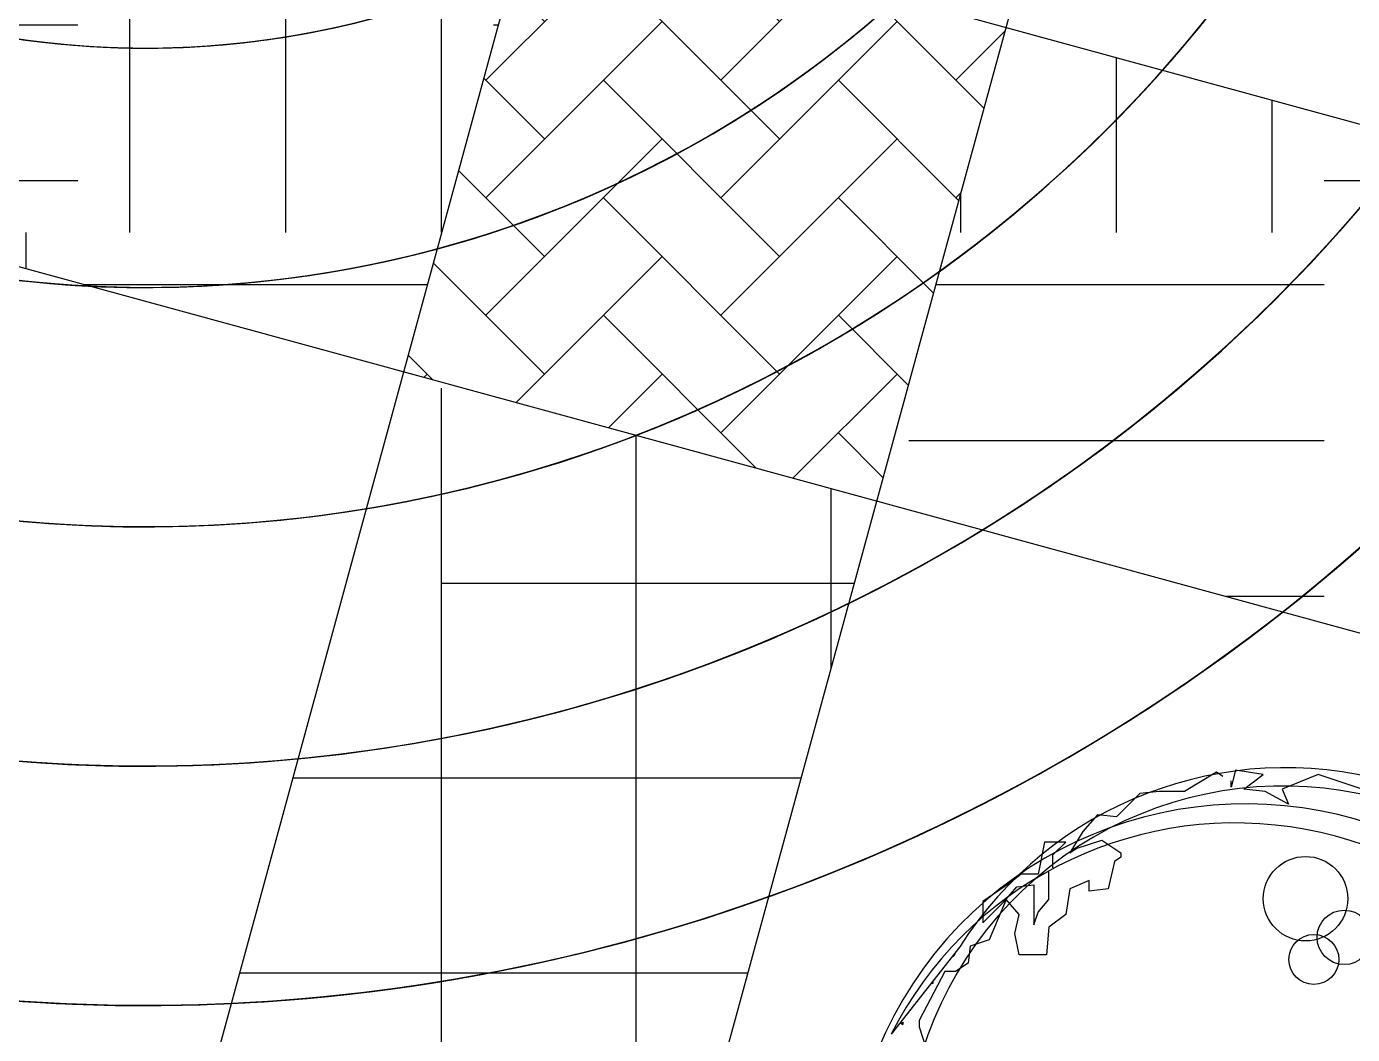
# Model space of a CAD drawing. Extents: x 652 to 897, y 187 to 370.
# Drawn here: x 850.556 to 852.178, y 229.06 to 230.292 of the extents above; entities that cross this region are included whole.
import ezdxf

# ---------------------------------------------------------------- set-up
doc = ezdxf.new("R2010")
doc.units = 0
doc.layers.get('0').update_dxf_attribs({"linetype": 'CONTINUOUS'})
doc.layers.add('40', color=3, linetype='CONTINUOUS')
doc.layers.add('ROAD', color=1, linetype='CONTINUOUS')

# ---------------------------------------------------------------- blocks, each defined once
blk = doc.blocks.new('PLANT90')
for radius, start, end in [(5000, 98.1984, 120.329), (5000, 53.1984, 75.329), (4350, 98.1984, 120.329), (4350, 53.1984, 75.329), (3700, 98.1984, 120.329), (3700, 53.1984, 75.329), (3050, 98.1984, 120.329), (5000, 143.1984, 165.329), (3050, 53.1984, 75.329), (4350, 143.1984, 165.329), (5000, 8.1984, 30.329), (2400, 98.1984, 120.329), (2400, 53.1984, 75.329), (3700, 143.1984, 165.329), (4350, 8.1984, 30.329), (3700, 8.1984, 30.329), (3050, 143.1984, 165.329), (3050, 8.1984, 30.329), (2400, 143.1984, 165.329), (2400, 8.1984, 30.329), (2400, 188.1984, 210.329), (3050, 188.1984, 210.329), (3700, 188.1984, 210.329), (4350, 188.1984, 210.329), (2400, 323.1984, 345.329), (5000, 188.1984, 210.329), (3050, 323.1984, 345.329), (3700, 323.1984, 345.329), (4350, 323.1984, 345.329), (5000, 323.1984, 345.329), (2400, 233.1984, 255.329), (2400, 278.1984, 300.329), (3050, 233.1984, 255.329), (3050, 278.1984, 300.329), (3700, 233.1984, 255.329), (3700, 278.1984, 300.329), (4350, 233.1984, 255.329), (4350, 278.1984, 300.329), (5000, 233.1984, 255.329), (5000, 278.1984, 300.329)]:
    blk.add_arc((121.2, -11.9), radius, start, end)
blk = doc.blocks.new('WH34')
at = {"layer": '40', "color": 3}
for p, q in [((-206.16, 151.77), (-250.31, 95.63)), ((-210.2, 145.7), (-209.15, 146.96)), ((-210.2, 146.64), (-209.59, 146.23)), ((-210.2, 145.7), (-209.92, 145.67)), ((-209.52, 146.34), (-209.05, 147.72)), ((-209.47, 147.56), (-209.05, 147.72)), ((-224.5, 128.45), (-223.17, 128.33)), ((-223.17, 128.33), (-223.44, 129.8)), ((-219.48, 129.05), (-219.48, 129.05)), ((-225.86, 121.9), (-225.86, 121.9)), ((-238.12, 111.14), (-237.63, 111.1)), ((-237.64, 111.09), (-237.73, 111.62)), ((-233.36, 116.01), (-233.36, 116.01)), ((-229.54, 117.39), (-229.54, 117.39)), ((-226.16, 113.58), (-226.16, 113.58)), ((-224.51, 117.8), (-224.51, 117.8)), ((-243.98, 102.73), (-242.23, 103.4)), ((-243.98, 102.73), (-242.73, 101.89)), ((-242.73, 101.89), (-242.23, 103.4)), ((-239.94, 106.15), (-239.94, 106.15)), ((-239.3, 103.5), (-239.3, 103.5)), ((-234.41, 104.62), (-234.41, 104.62)), ((-246.51, 96.29), (-246.51, 96.29)), ((-242.48, 101.82), (-242.48, 101.82)), ((-240.12, 100.38), (-240.12, 100.38))]:
    blk.add_line(p, q, dxfattribs=at)
for points in [[(-36.95, 261.29), (-41.04, 264.02), (-61.52, 251.74), (-68.34, 251.74), (-77.9, 251.74), (-90.18, 250.38), (-105.2, 235.38), (-117.48, 236.74), (-127.04, 225.83), (-135.23, 212.19), (-131.13, 214.91), (-114.75, 220.37), (-102.47, 212.19), (-102.47, 209.46), (-106.56, 206.73), (-110.66, 189), (-122.94, 187.63), (-122.94, 194.45), (-135.23, 189), (-137.96, 172.63), (-148.88, 164.44), (-150.24, 146.71), (-167.99, 146.71), (-170.72, 160.35), (-167.99, 172.63), (-176.18, 182.18), (-187.1, 156.26), (-199.38, 152.17), (-200.75, 141.26), (-208.94, 135.8), (-215.76, 135.8), (-232.14, 104.43), (-232.14, 100.33), (-223.95, 74.42)], [(57.24, 251.74), (24.48, 262.66), (1.28, 253.11), (5.37, 243.56), (-9.64, 251.74), (-23.29, 253.11), (-11.01, 262.66), (-28.76, 265.38), (-31.49, 254.47), (-31.49, 258.56)], [(-146.15, 202.64), (-146.15, 210.82), (-137.96, 219.01), (-151.61, 219.01), (-155.7, 198.55), (-166.62, 198.55), (-173.45, 193.09), (-191.19, 180.81), (-191.19, 167.17), (-177.54, 180.81), (-169.35, 190.36), (-158.43, 191.73), (-158.43, 176.72), (-158.43, 165.81), (-155.7, 173.99), (-148.88, 182.18), (-148.88, 194.45), (-148.88, 199.91)]]:
    blk.add_lwpolyline(points, dxfattribs=at)
for centre, radius in [((16.36, 182.71), 27.17), ((41.24, 157.84), 17.5), ((21.69, 143.63), 16.09)]:
    blk.add_circle(centre, radius, dxfattribs=at)
for centre, radius, start, end in [((3.62, 18.35), 248.62, 147.54367, 215.75164), ((-28.96, -16.89), 248.31, 153.05249, 227.8925), ((-22.12, -12.48), 256.18, 227.41916, 337.27907), ((2.14, 11.64), 243.54, 214.67397, 323.25615)]:
    blk.add_arc(centre, radius, start, end, dxfattribs=at)

msp = doc.modelspace()

# ---------------------------------------------------------------- hatches: boundary and pattern name
h = msp.add_hatch()
h.set_pattern_fill('EARTH', color=3, scale=0.08, style=0)
h.set_pattern_definition([(0, (621.5108, 27.919), (0.508, 0.508), [0.508, -0.508]), (0, (621.5108, 28.1095), (0.508, 0.508), [0.508, -0.508]), (0, (621.5108, 28.3), (0.508, 0.508), [0.508, -0.508]), (90, (621.5743, 28.3635), (-0.508, 0.508), [0.508, -0.508]), (90, (621.7648, 28.3635), (-0.508, 0.508), [0.508, -0.508]), (90, (621.9553, 28.3635), (-0.508, 0.508), [0.508, -0.508])])
h.paths.add_polyline_path([(850.8633, 234.6804), (849.8894, 234.9463), (849.8366, 234.6579), (849.1445, 234.8051), (848.3922, 235.1783), (848.3374, 235.2398), (848.2125, 234.7823), (850.1264, 234.2596), (849.7608, 232.9211), (850.3397, 232.763)])
h.paths.add_polyline_path([(850.1816, 232.1842), (849.6028, 232.3423), (849.0726, 230.4009), (851.0174, 229.8698), (851.1755, 230.4486), (849.8095, 230.8217)])
h.paths.add_polyline_path([(853.6682, 229.7679), (851.7543, 230.2906), (851.5962, 229.7118), (852.9313, 229.3472), (852.5658, 228.0086), (853.1446, 227.8505)])
h.paths.add_polyline_path([(852.9865, 227.2717), (852.4077, 227.4298), (851.8776, 225.4885), (853.8224, 224.9574), (853.9804, 225.5362), (852.6144, 225.9092)])
h.paths.add_polyline_path([(856.4731, 224.8555), (854.5593, 225.3781), (854.4012, 224.7993), (855.7363, 224.4347), (855.3707, 223.0961), (855.9495, 222.9381)])
h = msp.add_hatch()
h.set_pattern_fill('AR-HBONE', color=211, scale=0.001, style=0)
h.set_pattern_definition([(45, (621.5108, 27.919), (1e-17, 0.143684098), [0.3048, -0.1016]), (135, (621.58264, 27.99085), (1e-17, 0.143684098), [0.3048, -0.1016])])
h.paths.add_polyline_path([(855.9495, 222.9381), (855.3707, 223.0961), (855.2127, 222.5173), (855.7915, 222.3593)])
h.paths.add_polyline_path([(854.5593, 225.3781), (853.9804, 225.5362), (853.8224, 224.9574), (854.4012, 224.7993)])
h.paths.add_polyline_path([(853.1446, 227.8505), (852.5658, 228.0086), (852.4077, 227.4298), (852.9865, 227.2717)])
h.paths.add_polyline_path([(851.7543, 230.2906), (851.1755, 230.4486), (851.0174, 229.8698), (851.5962, 229.7118)])
h.paths.add_polyline_path([(850.3397, 232.763), (849.7608, 232.9211), (849.6028, 232.3423), (850.1816, 232.1842)])
h = msp.add_hatch()
h.set_pattern_fill('HOUND', color=1, scale=0.15, style=0)
h.set_pattern_definition([(0, (621.5108, 27.919), (0.9525, 0.238125), [3.81, -1.905]), (90, (621.5108, 27.919), (-0.238125, -0.9525), [3.81, -1.905])])
h.paths.add_polyline_path([(852.2845, 232.2319), (850.3397, 232.763), (850.1816, 232.1842), (851.5476, 231.8111), (851.1755, 230.4486), (851.7543, 230.2906)])
h.paths.add_polyline_path([(851.5962, 229.7118), (851.0174, 229.8698), (850.4938, 227.9524), (852.4077, 227.4298), (852.5658, 228.0086), (851.2307, 228.3732)])
h.paths.add_polyline_path([(855.0894, 227.3194), (853.1446, 227.8505), (852.9865, 227.2717), (854.3525, 226.8987), (853.9804, 225.5362), (854.5593, 225.3781)])
h.paths.add_polyline_path([(854.0356, 223.4607), (854.4012, 224.7993), (853.8224, 224.9574), (853.2988, 223.04), (855.2127, 222.5173), (855.3707, 223.0961)])
h.paths.add_polyline_path([(857.8943, 222.407), (855.9495, 222.9381), (855.7915, 222.3593), (857.1575, 221.9862), (856.7854, 220.6237), (857.3642, 220.4656)])

# ---------------------------------------------------------------- linework, layer by layer
for points in [[(857.5241, 220.422), (855.4194, 220.9967), (856.4731, 224.8555), (852.6144, 225.9092), (853.6682, 229.7679), (849.8095, 230.8217), (850.8633, 234.6804), (849.8894, 234.9463)], [(855.2512, 220.4207), (854.6825, 220.576), (855.7363, 224.4347), (851.8776, 225.4885), (852.9313, 229.3472), (849.0726, 230.4009), (850.1264, 234.2596), (848.2125, 234.7823)], [(857.3522, 220.4219), (857.8943, 222.407), (854.0356, 223.4607), (855.0894, 227.3194), (851.2307, 228.3732), (852.2845, 232.2319), (849.7608, 232.9211)], [(856.7854, 220.6237), (857.1575, 221.9862), (853.2988, 223.04), (854.3525, 226.8987), (850.4938, 227.9524), (851.5476, 231.8111), (849.6028, 232.3423)]]:
    msp.add_lwpolyline(points)
at = {"layer": 'ROAD'}
msp.add_arc((874.7842, 236.4549), 26.721, 180.91128, 255.45198, dxfattribs=at)

# ---------------------------------------------------------------- block references
at = {"color": 82, "xscale": 0.001900799721397561, "yscale": 0.001900800016443327, "zscale": 0.0019008}
msp.add_blockref('WH34', (852.0894, 228.8785), dxfattribs=at)
at = {"layer": '40', "xscale": 0.0004499992355374575, "yscale": 0.0004500006325542927, "zscale": 0.00045, "rotation": 125.4357428130346}
msp.add_blockref('PLANT90', (850.7293, 231.298), dxfattribs=at)

doc.saveas('drawing.dxf')
